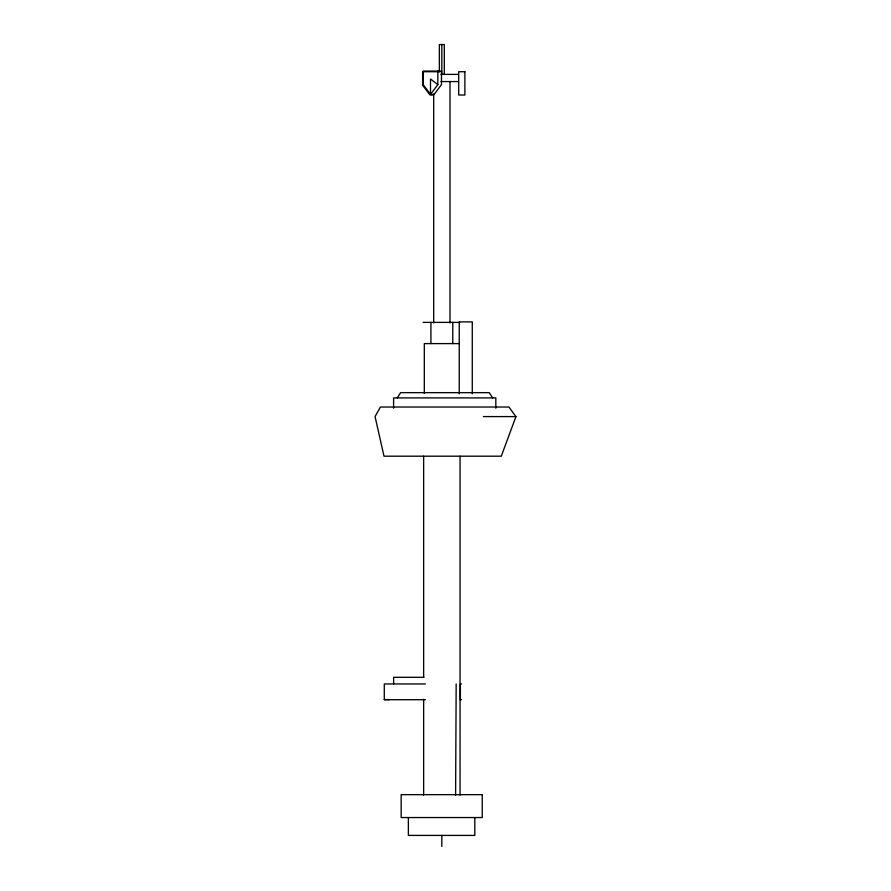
<?xml version="1.0" encoding="UTF-8"?>
<svg xmlns="http://www.w3.org/2000/svg" width="891" height="891" viewBox="0 0 891 891"><rect width="100%" height="100%" fill="white"/><g stroke="black" fill="none" stroke-linecap="round" stroke-linejoin="round"><path stroke-width="1.34" d="M455.602 795.44L456.17 683.954M515.945 416.587L501.288 456.192L383.999 456.192L375.055 416.587L380.412 407.02L508.906 407.02L515.945 416.587L483.434 416.587M397.286 397.898L400.616 392.653L489.27 392.653L492.612 397.898M437.837 84.623L430.498 94.379L423.158 84.623L423.158 71.08L441.49 71.08L441.49 84.623L434.151 94.379L430.498 94.379L430.498 78.987L437.837 84.623L437.837 71.08M439.842 71.714L422.624 71.714L422.624 85.269L430.041 95.014L433.616 95.014M440.945 74.387L458.353 74.387M440.945 81.56L458.353 81.56M423.147 322.386L459.656 322.386M459.4 343.592L424.305 343.592L424.305 393.443M423.982 677.305L393.633 677.305L393.633 683.954M425.397 683.954L384.288 683.954L384.288 699.702L425.397 699.702M461.493 683.954L460.38 683.954L460.38 699.702L461.493 699.702M384.288 699.58L389.434 699.58M495.83 408.212L495.83 397.898L393.588 397.898L393.588 408.212M474.814 817.548L474.814 835.413L408.368 835.413L408.39 817.548M472.275 393.755L472.275 321.896L459.233 321.896L459.233 393.755M460.057 456.192L460.057 795.128M452.773 322.386L452.773 343.592M449.988 81.56L449.988 322.865M444.297 74.387L444.297 44.55L439.363 44.55L439.363 71.681M441.825 44.55L441.825 74.387M441.825 835.413L441.825 846.45M433.683 94.034L433.683 322.865M430.91 322.386L430.91 343.592M423.648 456.192L423.648 677.06M423.648 699.29L423.648 795.128M464.89 71.714L458.709 71.714L458.709 95.014L464.89 95.014L464.89 71.714M482.231 794.661L401.162 794.661L401.162 817.548L482.231 817.548L482.231 794.661"/></g></svg>
